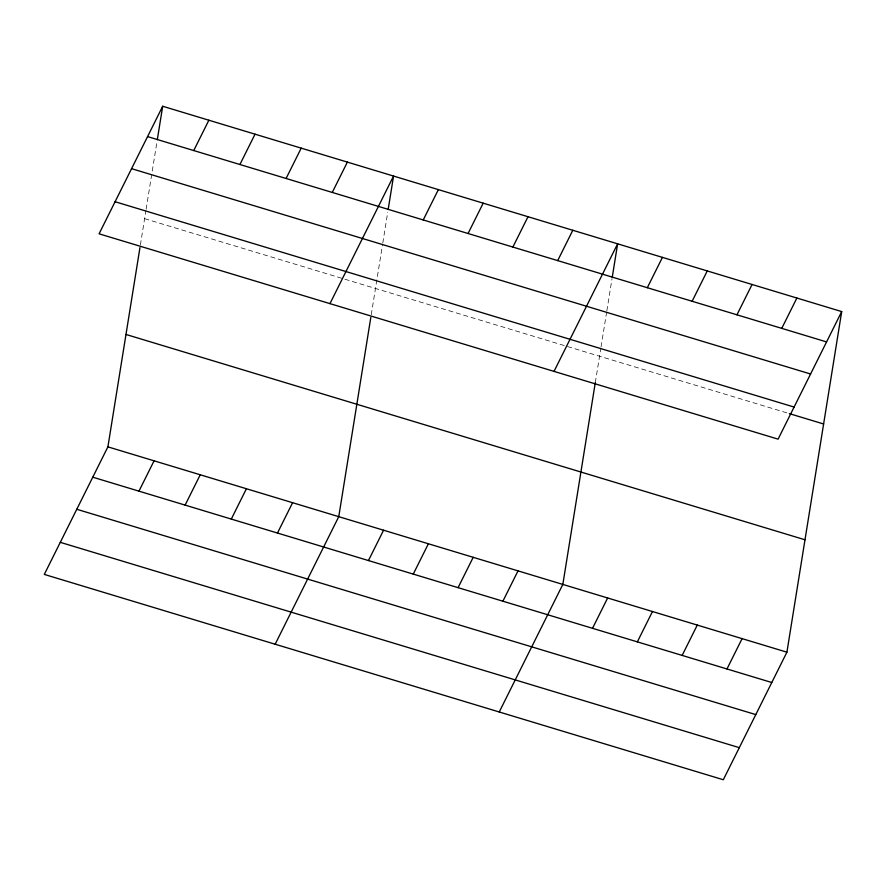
<?xml version="1.0" encoding="UTF-8"?>
<svg xmlns="http://www.w3.org/2000/svg" width="886" height="886" viewBox="0 0 886 886"><rect width="100%" height="100%" fill="white"/><g stroke="black" fill="none" stroke-linecap="round" stroke-linejoin="round"><path stroke-width="0.66" stroke-dasharray="4.43 3.32" d="M140.376 244.979L145.902 210.624M146.112 209.284L156.877 142.38M371.234 314.785L382.575 244.314M382.796 242.974L387.747 212.197M595.314 382.542L600.841 348.198M601.051 346.858L606.644 312.071M606.866 310.731L612.027 278.614M144.606 218.654L788.031 413.219"/><path stroke-width="1.33" d="M841.7 311.584L778.096 439.146L99.088 233.815L162.692 106.254L841.7 311.584L786.912 652.185L723.308 779.746L44.3 574.416L107.904 446.854L139.955 247.604M157.309 139.711L162.692 106.254M370.813 317.421L338.762 516.671L275.158 644.222M388.168 209.517L393.55 176.07L329.957 303.632M595.314 382.542L562.832 584.428L499.239 711.99M612.248 277.274L617.631 243.827L554.027 371.389M193.735 150.554L208.863 120.219M239.918 164.519L255.035 134.185M286.089 178.474L301.207 148.139M138.947 491.154L154.075 460.82M332.261 192.439L347.378 162.105M185.119 505.109L200.247 474.774M231.29 519.074L246.419 488.74M423.242 219.949L438.371 189.626M277.462 533.04L292.59 502.705M468.063 233.505L483.18 203.171M512.872 247.061L528.001 216.727M368.454 560.55L383.572 530.216M557.693 260.606L572.81 230.271M413.264 574.106L428.392 543.771M458.084 587.651L473.202 557.316M647.323 287.706L662.44 257.383M502.894 601.206L518.022 570.872M692.132 301.262L707.261 270.928M736.953 314.818L752.07 284.484M592.524 628.307L607.652 597.972M781.762 328.363L796.891 298.028M637.344 641.863L652.461 611.528M682.154 655.407L697.282 625.073M726.974 668.963L742.091 638.629M147.563 136.588L826.572 341.918M131.571 168.672L810.579 374.003M115.091 201.731L794.1 407.062M789.348 413.618L823.615 423.984M125.978 334.454L804.986 539.784M107.904 446.854L786.912 652.185M92.775 477.189L771.784 682.519M76.783 509.273L755.791 714.603M60.292 542.332L739.312 747.662"/></g></svg>
